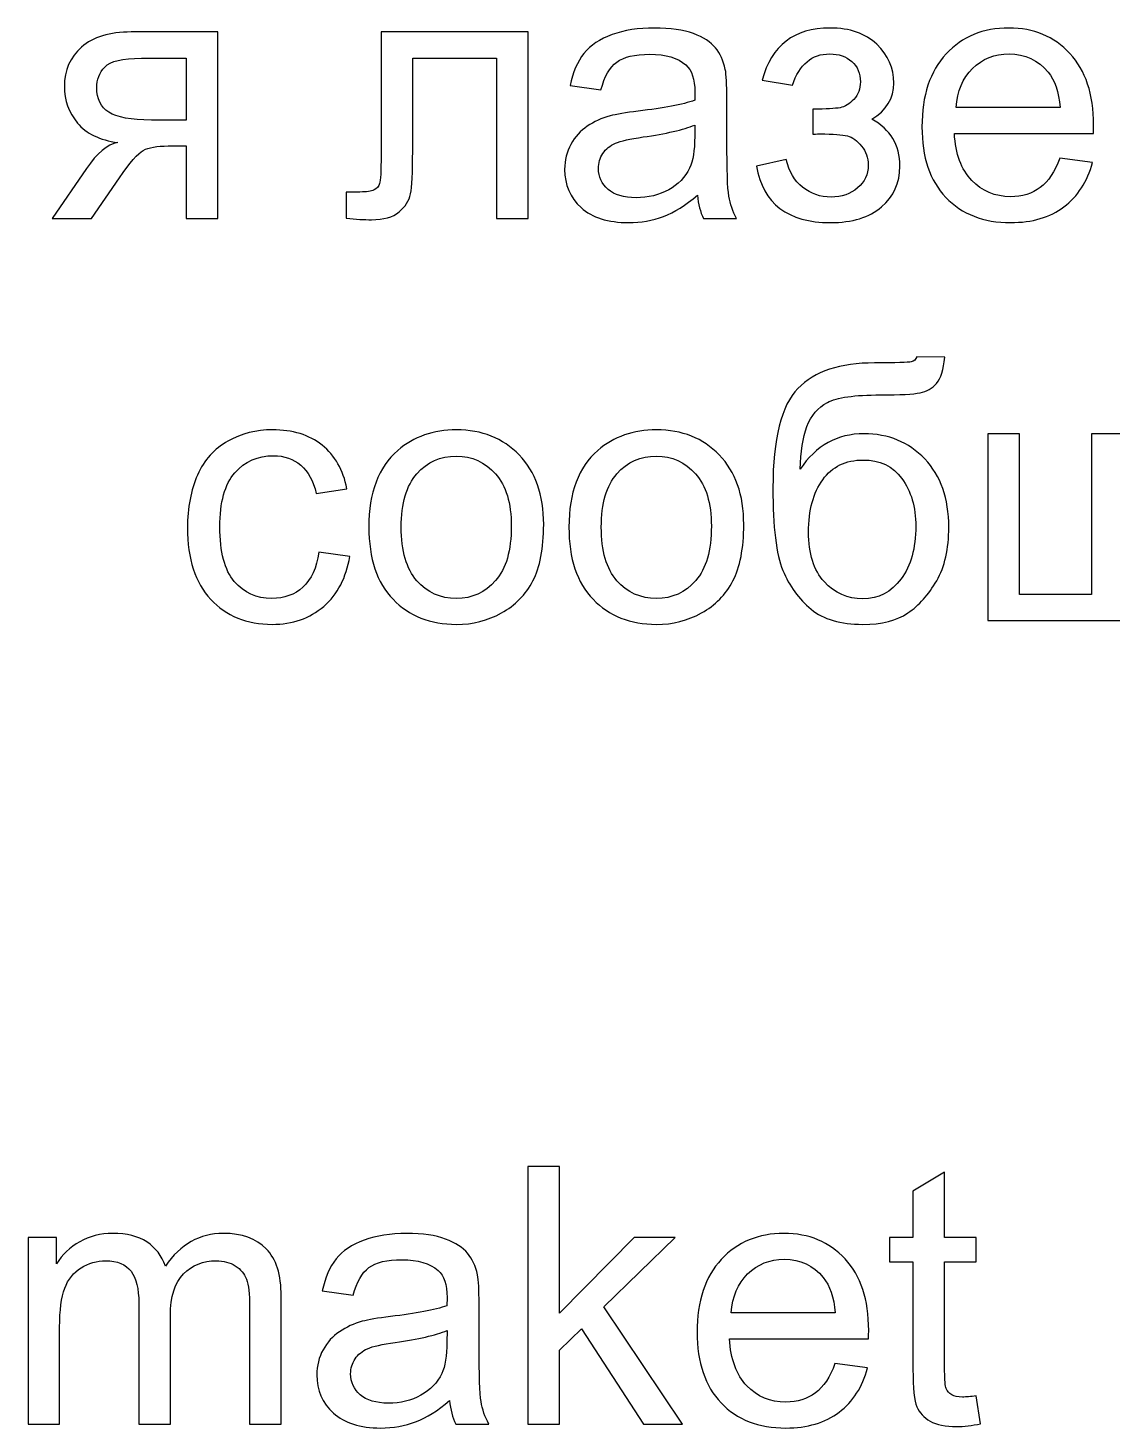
# Model space of a CAD drawing. Header units: centimetres. Extents: x 40 to 180, y 16 to 171.
# Drawn here: x 157.17 to 164.83, y 51.82 to 61.71 of the extents above; entities that cross this region are included whole.
import ezdxf

# ---------------------------------------------------------------- set-up
doc = ezdxf.new("R2010")
doc.units = ezdxf.units.CM
doc.header["$MEASUREMENT"] = 0
doc.layers.add('layer 1', color=7, linetype='Continuous')

msp = doc.modelspace()

# ---------------------------------------------------------------- linework, layer by layer
at = {"layer": 'layer 1', "color": 250}
for points, knots in [([(161.8943, 60.52475), (161.81133, 60.45405), (161.73132, 60.40452), (161.65469, 60.37531), (161.65469, 60.37531), (161.57807, 60.3461), (161.49594, 60.33171), (161.40789, 60.33171), (161.40789, 60.33171), (161.26311, 60.33171), (161.15177, 60.36685), (161.07388, 60.43754), (161.07388, 60.43754), (160.99599, 60.50782), (160.95704, 60.59799), (160.95704, 60.70763), (160.95704, 60.70763), (160.95704, 60.77198), (160.97186, 60.83082), (161.00107, 60.88416), (161.00107, 60.88416), (161.0307, 60.9375), (161.06922, 60.97983), (161.11664, 61.01201), (161.11664, 61.01201), (161.16447, 61.04418), (161.21781, 61.06873), (161.2775, 61.08524), (161.2775, 61.08524), (161.32153, 61.09667), (161.38799, 61.10768), (161.47647, 61.11869), (161.47647, 61.11869), (161.65681, 61.13985), (161.79016, 61.16568), (161.87525, 61.19531), (161.87525, 61.19531), (161.8761, 61.22579), (161.87652, 61.24526), (161.87652, 61.25331), (161.87652, 61.25331), (161.87652, 61.3439), (161.85535, 61.40782), (161.81302, 61.44508), (161.81302, 61.44508), (161.75587, 61.49545), (161.67078, 61.52043), (161.55817, 61.52043), (161.55817, 61.52043), (161.45276, 61.52043), (161.37487, 61.5018), (161.32492, 61.46497), (161.32492, 61.46497), (161.27454, 61.42814), (161.23771, 61.36295), (161.21358, 61.26897), (161.21358, 61.26897), (161.21358, 61.26897), (160.99514, 61.29945), (160.99514, 61.29945), (160.99514, 61.29945), (161.01504, 61.39301), (161.04763, 61.46878), (161.09335, 61.52636), (161.09335, 61.52636), (161.13907, 61.58393), (161.20511, 61.62796), (161.29147, 61.65928), (161.29147, 61.65928), (161.37741, 61.69019), (161.47774, 61.70585), (161.59119, 61.70585), (161.59119, 61.70585), (161.7038, 61.70585), (161.79566, 61.69273), (161.86636, 61.66606), (161.86636, 61.66606), (161.93663, 61.63939), (161.9887, 61.60637), (162.02172, 61.56615), (162.02172, 61.56615), (162.05474, 61.52593), (162.07803, 61.47513), (162.09157, 61.41375), (162.09157, 61.41375), (162.09877, 61.37565), (162.10258, 61.30707), (162.10258, 61.20843), (162.10258, 61.20843), (162.10258, 61.20843), (162.10258, 60.9121), (162.10258, 60.9121), (162.10258, 60.9121), (162.10258, 60.70509), (162.10724, 60.57428), (162.11655, 60.51882), (162.11655, 60.51882), (162.12544, 60.46337), (162.14407, 60.41045), (162.17116, 60.35965), (162.17116, 60.35965), (162.17116, 60.35965), (161.93748, 60.35965), (161.93748, 60.35965), (161.93748, 60.35965), (161.91504, 60.40664), (161.90065, 60.46167), (161.8943, 60.52475)], [0, 0, 0, 0, 0.0357143, 0.0357143, 0.0357143, 0.0357143, 0.0714286, 0.0714286, 0.0714286, 0.0714286, 0.1071429, 0.1071429, 0.1071429, 0.1071429, 0.1428571, 0.1428571, 0.1428571, 0.1428571, 0.1785714, 0.1785714, 0.1785714, 0.1785714, 0.2142857, 0.2142857, 0.2142857, 0.2142857, 0.25, 0.25, 0.25, 0.25, 0.2857143, 0.2857143, 0.2857143, 0.2857143, 0.3214286, 0.3214286, 0.3214286, 0.3214286, 0.3571429, 0.3571429, 0.3571429, 0.3571429, 0.3928571, 0.3928571, 0.3928571, 0.3928571, 0.4285714, 0.4285714, 0.4285714, 0.4285714, 0.4642857, 0.4642857, 0.4642857, 0.4642857, 0.5, 0.5, 0.5, 0.5, 0.5357143, 0.5357143, 0.5357143, 0.5357143, 0.5714286, 0.5714286, 0.5714286, 0.5714286, 0.6071429, 0.6071429, 0.6071429, 0.6071429, 0.6428571, 0.6428571, 0.6428571, 0.6428571, 0.6785714, 0.6785714, 0.6785714, 0.6785714, 0.7142857, 0.7142857, 0.7142857, 0.7142857, 0.75, 0.75, 0.75, 0.75, 0.7857143, 0.7857143, 0.7857143, 0.7857143, 0.8214286, 0.8214286, 0.8214286, 0.8214286, 0.8571429, 0.8571429, 0.8571429, 0.8571429, 0.8928571, 0.8928571, 0.8928571, 0.8928571, 0.9285714, 0.9285714, 0.9285714, 0.9285714, 1, 1, 1, 1]), ([(162.70964, 60.95655), (162.70964, 60.95655), (162.70964, 61.13181), (162.70964, 61.13181), (162.70964, 61.13181), (162.80362, 61.13266), (162.86797, 61.13647), (162.90183, 61.14282), (162.90183, 61.14282), (162.93612, 61.14959), (162.96872, 61.16906), (162.9992, 61.20208), (162.9992, 61.20208), (163.02968, 61.2351), (163.04492, 61.27617), (163.04492, 61.3257), (163.04492, 61.3257), (163.04492, 61.38539), (163.02502, 61.43365), (162.98481, 61.46921), (162.98481, 61.46921), (162.94459, 61.50519), (162.89294, 61.52297), (162.82902, 61.52297), (162.82902, 61.52297), (162.70329, 61.52297), (162.61524, 61.44931), (162.56486, 61.30199), (162.56486, 61.30199), (162.56486, 61.30199), (162.3515, 61.33755), (162.3515, 61.33755), (162.3515, 61.33755), (162.41754, 61.58308), (162.57756, 61.70585), (162.83071, 61.70585), (162.83071, 61.70585), (162.97126, 61.70585), (163.08133, 61.66775), (163.16134, 61.59113), (163.16134, 61.59113), (163.24135, 61.5145), (163.28114, 61.42306), (163.28114, 61.31681), (163.28114, 61.31681), (163.28114, 61.2097), (163.22907, 61.12419), (163.12535, 61.06111), (163.12535, 61.06111), (163.19182, 61.02555), (163.24135, 60.98026), (163.27479, 60.92522), (163.27479, 60.92522), (163.30781, 60.87019), (163.32432, 60.805), (163.32432, 60.72964), (163.32432, 60.72964), (163.32432, 60.61153), (163.28114, 60.51586), (163.1952, 60.4422), (163.1952, 60.4422), (163.10884, 60.36854), (162.98862, 60.33171), (162.83368, 60.33171), (162.83368, 60.33171), (162.53311, 60.33171), (162.3587, 60.46464), (162.31086, 60.73049), (162.31086, 60.73049), (162.31086, 60.73049), (162.52168, 60.77621), (162.52168, 60.77621), (162.52168, 60.77621), (162.54073, 60.69239), (162.57925, 60.6272), (162.63767, 60.58105), (162.63767, 60.58105), (162.69609, 60.53491), (162.76256, 60.51205), (162.83791, 60.51205), (162.83791, 60.51205), (162.91326, 60.51205), (162.97592, 60.53322), (163.02587, 60.57597), (163.02587, 60.57597), (163.07582, 60.61831), (163.1008, 60.67249), (163.1008, 60.73853), (163.1008, 60.73853), (163.1008, 60.78976), (163.08514, 60.83421), (163.05381, 60.87231), (163.05381, 60.87231), (163.02248, 60.91041), (162.98904, 60.93411), (162.95348, 60.94343), (162.95348, 60.94343), (162.91792, 60.95316), (162.85357, 60.95782), (162.76044, 60.95782), (162.76044, 60.95782), (162.75282, 60.95782), (162.73589, 60.9574), (162.70964, 60.95655)], [0, 0, 0, 0, 0.037037, 0.037037, 0.037037, 0.037037, 0.0740741, 0.0740741, 0.0740741, 0.0740741, 0.1111111, 0.1111111, 0.1111111, 0.1111111, 0.1481481, 0.1481481, 0.1481481, 0.1481481, 0.1851852, 0.1851852, 0.1851852, 0.1851852, 0.2222222, 0.2222222, 0.2222222, 0.2222222, 0.2592593, 0.2592593, 0.2592593, 0.2592593, 0.2962963, 0.2962963, 0.2962963, 0.2962963, 0.3333333, 0.3333333, 0.3333333, 0.3333333, 0.3703704, 0.3703704, 0.3703704, 0.3703704, 0.4074074, 0.4074074, 0.4074074, 0.4074074, 0.4444444, 0.4444444, 0.4444444, 0.4444444, 0.4814815, 0.4814815, 0.4814815, 0.4814815, 0.5185185, 0.5185185, 0.5185185, 0.5185185, 0.5555556, 0.5555556, 0.5555556, 0.5555556, 0.5925926, 0.5925926, 0.5925926, 0.5925926, 0.6296296, 0.6296296, 0.6296296, 0.6296296, 0.6666667, 0.6666667, 0.6666667, 0.6666667, 0.7037037, 0.7037037, 0.7037037, 0.7037037, 0.7407407, 0.7407407, 0.7407407, 0.7407407, 0.7777778, 0.7777778, 0.7777778, 0.7777778, 0.8148148, 0.8148148, 0.8148148, 0.8148148, 0.8518519, 0.8518519, 0.8518519, 0.8518519, 0.8888889, 0.8888889, 0.8888889, 0.8888889, 0.9259259, 0.9259259, 0.9259259, 0.9259259, 1, 1, 1, 1]), ([(164.45293, 60.78637), (164.45293, 60.78637), (164.68407, 60.75589), (164.68407, 60.75589), (164.68407, 60.75589), (164.64809, 60.62169), (164.58078, 60.51713), (164.48256, 60.44305), (164.48256, 60.44305), (164.38435, 60.36896), (164.25904, 60.33171), (164.10622, 60.33171), (164.10622, 60.33171), (163.91403, 60.33171), (163.76163, 60.39098), (163.64902, 60.50951), (163.64902, 60.50951), (163.53641, 60.62762), (163.48011, 60.79399), (163.48011, 61.00777), (163.48011, 61.00777), (163.48011, 61.22875), (163.53684, 61.40063), (163.65071, 61.52255), (163.65071, 61.52255), (163.76459, 61.64489), (163.91233, 61.70585), (164.09394, 61.70585), (164.09394, 61.70585), (164.26963, 61.70585), (164.41314, 61.64616), (164.52447, 61.52636), (164.52447, 61.52636), (164.63581, 61.40655), (164.69169, 61.23807), (164.69169, 61.0209), (164.69169, 61.0209), (164.69169, 61.00777), (164.69127, 60.98788), (164.69042, 60.96163), (164.69042, 60.96163), (164.69042, 60.96163), (163.70871, 60.96163), (163.70871, 60.96163), (163.70871, 60.96163), (163.71718, 60.81727), (163.75782, 60.70636), (163.83148, 60.62974), (163.83148, 60.62974), (163.90471, 60.55311), (163.99658, 60.51459), (164.10622, 60.51459), (164.10622, 60.51459), (164.18792, 60.51459), (164.25777, 60.53618), (164.31535, 60.57936), (164.31535, 60.57936), (164.37334, 60.62254), (164.41906, 60.69154), (164.45293, 60.78637)], [0, 0, 0, 0, 0.0625, 0.0625, 0.0625, 0.0625, 0.125, 0.125, 0.125, 0.125, 0.1875, 0.1875, 0.1875, 0.1875, 0.25, 0.25, 0.25, 0.25, 0.3125, 0.3125, 0.3125, 0.3125, 0.375, 0.375, 0.375, 0.375, 0.4375, 0.4375, 0.4375, 0.4375, 0.5, 0.5, 0.5, 0.5, 0.5625, 0.5625, 0.5625, 0.5625, 0.625, 0.625, 0.625, 0.625, 0.6875, 0.6875, 0.6875, 0.6875, 0.75, 0.75, 0.75, 0.75, 0.8125, 0.8125, 0.8125, 0.8125, 0.875, 0.875, 0.875, 0.875, 1, 1, 1, 1]), ([(158.5089, 61.67791), (158.5089, 61.67791), (158.5089, 60.35965), (158.5089, 60.35965), (158.5089, 60.35965), (158.5089, 60.35965), (158.28538, 60.35965), (158.28538, 60.35965), (158.28538, 60.35965), (158.28538, 60.35965), (158.28538, 60.87273), (158.28538, 60.87273), (158.28538, 60.87273), (158.28538, 60.87273), (158.15669, 60.87273), (158.15669, 60.87273), (158.15669, 60.87273), (158.07837, 60.87273), (158.01995, 60.86257), (157.98143, 60.84183), (157.98143, 60.84183), (157.9429, 60.82108), (157.8866, 60.75631), (157.81252, 60.64667), (157.81252, 60.64667), (157.81252, 60.64667), (157.61609, 60.35965), (157.61609, 60.35965), (157.61609, 60.35965), (157.61609, 60.35965), (157.33923, 60.35965), (157.33923, 60.35965), (157.33923, 60.35965), (157.33923, 60.35965), (157.58053, 60.71356), (157.58053, 60.71356), (157.58053, 60.71356), (157.65419, 60.82193), (157.72785, 60.88289), (157.80109, 60.89686), (157.80109, 60.89686), (157.67366, 60.91422), (157.57884, 60.96036), (157.51703, 61.03487), (157.51703, 61.03487), (157.45522, 61.10937), (157.42432, 61.19531), (157.42432, 61.29225), (157.42432, 61.29225), (157.42432, 61.40698), (157.46454, 61.49969), (157.54539, 61.57081), (157.54539, 61.57081), (157.62625, 61.64235), (157.74351, 61.67791), (157.89676, 61.67791), (157.89676, 61.67791), (157.89676, 61.67791), (158.5089, 61.67791), (158.5089, 61.67791)], [0, 0, 0, 0, 0.0625, 0.0625, 0.0625, 0.0625, 0.125, 0.125, 0.125, 0.125, 0.1875, 0.1875, 0.1875, 0.1875, 0.25, 0.25, 0.25, 0.25, 0.3125, 0.3125, 0.3125, 0.3125, 0.375, 0.375, 0.375, 0.375, 0.4375, 0.4375, 0.4375, 0.4375, 0.5, 0.5, 0.5, 0.5, 0.5625, 0.5625, 0.5625, 0.5625, 0.625, 0.625, 0.625, 0.625, 0.6875, 0.6875, 0.6875, 0.6875, 0.75, 0.75, 0.75, 0.75, 0.8125, 0.8125, 0.8125, 0.8125, 0.875, 0.875, 0.875, 0.875, 1, 1, 1, 1]), ([(159.66037, 61.67791), (159.66037, 61.67791), (160.69923, 61.67791), (160.69923, 61.67791), (160.69923, 61.67791), (160.69923, 61.67791), (160.69923, 60.36092), (160.69923, 60.36092), (160.69923, 60.36092), (160.69923, 60.36092), (160.47571, 60.36092), (160.47571, 60.36092), (160.47571, 60.36092), (160.47571, 60.36092), (160.47571, 61.49249), (160.47571, 61.49249), (160.47571, 61.49249), (160.47571, 61.49249), (159.88389, 61.49249), (159.88389, 61.49249), (159.88389, 61.49249), (159.88389, 61.49249), (159.88389, 60.83675), (159.88389, 60.83675), (159.88389, 60.83675), (159.88389, 60.68392), (159.87881, 60.58317), (159.86907, 60.53406), (159.86907, 60.53406), (159.85891, 60.48538), (159.83182, 60.44305), (159.78737, 60.40664), (159.78737, 60.40664), (159.7425, 60.37023), (159.67815, 60.35203), (159.59391, 60.35203), (159.59391, 60.35203), (159.54184, 60.35203), (159.48172, 60.35542), (159.41399, 60.36177), (159.41399, 60.36177), (159.41399, 60.36177), (159.41399, 60.54761), (159.41399, 60.54761), (159.41399, 60.54761), (159.41399, 60.54761), (159.51178, 60.54761), (159.51178, 60.54761), (159.51178, 60.54761), (159.55792, 60.54761), (159.59094, 60.55227), (159.61084, 60.562), (159.61084, 60.562), (159.63074, 60.57132), (159.64386, 60.58656), (159.65063, 60.6073), (159.65063, 60.6073), (159.65698, 60.62804), (159.66037, 60.69535), (159.66037, 60.80923), (159.66037, 60.80923), (159.66037, 60.80923), (159.66037, 61.67791), (159.66037, 61.67791)], [0, 0, 0, 0, 0.0588235, 0.0588235, 0.0588235, 0.0588235, 0.1176471, 0.1176471, 0.1176471, 0.1176471, 0.1764706, 0.1764706, 0.1764706, 0.1764706, 0.2352941, 0.2352941, 0.2352941, 0.2352941, 0.2941176, 0.2941176, 0.2941176, 0.2941176, 0.3529412, 0.3529412, 0.3529412, 0.3529412, 0.4117647, 0.4117647, 0.4117647, 0.4117647, 0.4705882, 0.4705882, 0.4705882, 0.4705882, 0.5294118, 0.5294118, 0.5294118, 0.5294118, 0.5882353, 0.5882353, 0.5882353, 0.5882353, 0.6470588, 0.6470588, 0.6470588, 0.6470588, 0.7058824, 0.7058824, 0.7058824, 0.7058824, 0.7647059, 0.7647059, 0.7647059, 0.7647059, 0.8235294, 0.8235294, 0.8235294, 0.8235294, 0.8823529, 0.8823529, 0.8823529, 0.8823529, 1, 1, 1, 1]), ([(163.72141, 61.14451), (163.72141, 61.14451), (164.45547, 61.14451), (164.45547, 61.14451), (164.45547, 61.14451), (164.44573, 61.25542), (164.41737, 61.3384), (164.37123, 61.39385), (164.37123, 61.39385), (164.30053, 61.47979), (164.20824, 61.52297), (164.09521, 61.52297), (164.09521, 61.52297), (163.99277, 61.52297), (163.90683, 61.48868), (163.83698, 61.4201), (163.83698, 61.4201), (163.76755, 61.35152), (163.72903, 61.25966), (163.72141, 61.14451)], [0, 0, 0, 0, 0.1666667, 0.1666667, 0.1666667, 0.1666667, 0.3333333, 0.3333333, 0.3333333, 0.3333333, 0.5, 0.5, 0.5, 0.5, 0.6666667, 0.6666667, 0.6666667, 0.6666667, 1, 1, 1, 1]), ([(158.28538, 61.49249), (158.28538, 61.49249), (157.96788, 61.49249), (157.96788, 61.49249), (157.96788, 61.49249), (157.83495, 61.49249), (157.74902, 61.47175), (157.71049, 61.43026), (157.71049, 61.43026), (157.67197, 61.38877), (157.65292, 61.34009), (157.65292, 61.28463), (157.65292, 61.28463), (157.65292, 61.20589), (157.68128, 61.1479), (157.73801, 61.11107), (157.73801, 61.11107), (157.79431, 61.07424), (157.89464, 61.05561), (158.03858, 61.05561), (158.03858, 61.05561), (158.03858, 61.05561), (158.28538, 61.05561), (158.28538, 61.05561), (158.28538, 61.05561), (158.28538, 61.05561), (158.28538, 61.49249), (158.28538, 61.49249)], [0, 0, 0, 0, 0.125, 0.125, 0.125, 0.125, 0.25, 0.25, 0.25, 0.25, 0.375, 0.375, 0.375, 0.375, 0.5, 0.5, 0.5, 0.5, 0.625, 0.625, 0.625, 0.625, 0.75, 0.75, 0.75, 0.75, 1, 1, 1, 1]), ([(161.87652, 61.02005), (161.79524, 60.98703), (161.67332, 60.95909), (161.51076, 60.93623), (161.51076, 60.93623), (161.41847, 60.92311), (161.35328, 60.90829), (161.31518, 60.89178), (161.31518, 60.89178), (161.27708, 60.87527), (161.24787, 60.85114), (161.22713, 60.81981), (161.22713, 60.81981), (161.20638, 60.78806), (161.1958, 60.75293), (161.1958, 60.71398), (161.1958, 60.71398), (161.1958, 60.65514), (161.21824, 60.60561), (161.26353, 60.56624), (161.26353, 60.56624), (161.30883, 60.52687), (161.37487, 60.50697), (161.46165, 60.50697), (161.46165, 60.50697), (161.54759, 60.50697), (161.62421, 60.5256), (161.69152, 60.56327), (161.69152, 60.56327), (161.75841, 60.60053), (161.80794, 60.65175), (161.83927, 60.71652), (161.83927, 60.71652), (161.8634, 60.7669), (161.87525, 60.84098), (161.87525, 60.93877), (161.87525, 60.93877), (161.87525, 60.93877), (161.87652, 61.02005), (161.87652, 61.02005)], [0, 0, 0, 0, 0.0909091, 0.0909091, 0.0909091, 0.0909091, 0.1818182, 0.1818182, 0.1818182, 0.1818182, 0.2727273, 0.2727273, 0.2727273, 0.2727273, 0.3636364, 0.3636364, 0.3636364, 0.3636364, 0.4545455, 0.4545455, 0.4545455, 0.4545455, 0.5454545, 0.5454545, 0.5454545, 0.5454545, 0.6363636, 0.6363636, 0.6363636, 0.6363636, 0.7272727, 0.7272727, 0.7272727, 0.7272727, 0.8181818, 0.8181818, 0.8181818, 0.8181818, 1, 1, 1, 1]), ([(163.44367, 59.38386), (163.44367, 59.38386), (163.64179, 59.38132), (163.64179, 59.38132), (163.64179, 59.38132), (163.6329, 59.29284), (163.613, 59.23104), (163.58295, 59.19632), (163.58295, 59.19632), (163.55289, 59.16161), (163.51437, 59.1396), (163.46695, 59.12944), (163.46695, 59.12944), (163.41954, 59.1197), (163.32641, 59.11462), (163.18798, 59.11462), (163.18798, 59.11462), (163.00425, 59.11462), (162.87894, 59.09684), (162.81206, 59.06128), (162.81206, 59.06128), (162.74559, 59.02572), (162.69733, 58.96899), (162.66812, 58.8911), (162.66812, 58.8911), (162.63891, 58.81278), (162.62283, 58.71245), (162.61944, 58.58926), (162.61944, 58.58926), (162.67574, 58.67308), (162.74136, 58.73574), (162.81671, 58.77765), (162.81671, 58.77765), (162.89164, 58.81956), (162.97673, 58.8403), (163.07071, 58.8403), (163.07071, 58.8403), (163.24343, 58.8403), (163.38652, 58.78103), (163.49997, 58.6625), (163.49997, 58.6625), (163.613, 58.54397), (163.66973, 58.38352), (163.66973, 58.18075), (163.66973, 58.18075), (163.66973, 58.02708), (163.64137, 57.90092), (163.58422, 57.80271), (163.58422, 57.80271), (163.52707, 57.7045), (163.45933, 57.6283), (163.38102, 57.57453), (163.38102, 57.57453), (163.30312, 57.52077), (163.19644, 57.4941), (163.06182, 57.4941), (163.06182, 57.4941), (162.90519, 57.4941), (162.78369, 57.52966), (162.69691, 57.6012), (162.69691, 57.6012), (162.61013, 57.67275), (162.54366, 57.76419), (162.4971, 57.87552), (162.4971, 57.87552), (162.45095, 57.98686), (162.42767, 58.18117), (162.42767, 58.45761), (162.42767, 58.45761), (162.42767, 58.80516), (162.48651, 59.03927), (162.60378, 59.15992), (162.60378, 59.15992), (162.72104, 59.28057), (162.9018, 59.34068), (163.14564, 59.34068), (163.14564, 59.34068), (163.29762, 59.34068), (163.38356, 59.34322), (163.4043, 59.3483), (163.4043, 59.3483), (163.42462, 59.35338), (163.43774, 59.36523), (163.44367, 59.38386)], [0, 0, 0, 0, 0.0454545, 0.0454545, 0.0454545, 0.0454545, 0.0909091, 0.0909091, 0.0909091, 0.0909091, 0.1363636, 0.1363636, 0.1363636, 0.1363636, 0.1818182, 0.1818182, 0.1818182, 0.1818182, 0.2272727, 0.2272727, 0.2272727, 0.2272727, 0.2727273, 0.2727273, 0.2727273, 0.2727273, 0.3181818, 0.3181818, 0.3181818, 0.3181818, 0.3636364, 0.3636364, 0.3636364, 0.3636364, 0.4090909, 0.4090909, 0.4090909, 0.4090909, 0.4545455, 0.4545455, 0.4545455, 0.4545455, 0.5, 0.5, 0.5, 0.5, 0.5454545, 0.5454545, 0.5454545, 0.5454545, 0.5909091, 0.5909091, 0.5909091, 0.5909091, 0.6363636, 0.6363636, 0.6363636, 0.6363636, 0.6818182, 0.6818182, 0.6818182, 0.6818182, 0.7272727, 0.7272727, 0.7272727, 0.7272727, 0.7727273, 0.7727273, 0.7727273, 0.7727273, 0.8181818, 0.8181818, 0.8181818, 0.8181818, 0.8636364, 0.8636364, 0.8636364, 0.8636364, 0.9090909, 0.9090909, 0.9090909, 0.9090909, 1, 1, 1, 1]), ([(159.22093, 58.00464), (159.22093, 58.00464), (159.43937, 57.97416), (159.43937, 57.97416), (159.43937, 57.97416), (159.41524, 57.82388), (159.35428, 57.70661), (159.25564, 57.62152), (159.25564, 57.62152), (159.15701, 57.53643), (159.03551, 57.4941), (158.892, 57.4941), (158.892, 57.4941), (158.71208, 57.4941), (158.5673, 57.55294), (158.45808, 57.67063), (158.45808, 57.67063), (158.34844, 57.78832), (158.29383, 57.9568), (158.29383, 58.17609), (158.29383, 58.17609), (158.29383, 58.31833), (158.31754, 58.44237), (158.36453, 58.54905), (158.36453, 58.54905), (158.41152, 58.6553), (158.48306, 58.73531), (158.57958, 58.78823), (158.57958, 58.78823), (158.67568, 58.84157), (158.78024, 58.86824), (158.89369, 58.86824), (158.89369, 58.86824), (159.03636, 58.86824), (159.15362, 58.83226), (159.24421, 58.75987), (159.24421, 58.75987), (159.33523, 58.68748), (159.39365, 58.58461), (159.41905, 58.45168), (159.41905, 58.45168), (159.41905, 58.45168), (159.20315, 58.41866), (159.20315, 58.41866), (159.20315, 58.41866), (159.18241, 58.50714), (159.146, 58.5736), (159.09308, 58.61847), (159.09308, 58.61847), (159.04059, 58.66292), (158.97709, 58.68536), (158.90258, 58.68536), (158.90258, 58.68536), (158.78998, 58.68536), (158.69854, 58.64514), (158.62784, 58.56471), (158.62784, 58.56471), (158.55757, 58.48385), (158.52243, 58.35685), (158.52243, 58.18244), (158.52243, 58.18244), (158.52243, 58.00549), (158.5563, 57.87722), (158.62403, 57.79721), (158.62403, 57.79721), (158.69219, 57.7172), (158.78066, 57.67698), (158.88946, 57.67698), (158.88946, 57.67698), (158.97751, 57.67698), (159.05075, 57.70365), (159.10917, 57.75741), (159.10917, 57.75741), (159.16801, 57.81075), (159.20527, 57.8933), (159.22093, 58.00464)], [0, 0, 0, 0, 0.05, 0.05, 0.05, 0.05, 0.1, 0.1, 0.1, 0.1, 0.15, 0.15, 0.15, 0.15, 0.2, 0.2, 0.2, 0.2, 0.25, 0.25, 0.25, 0.25, 0.3, 0.3, 0.3, 0.3, 0.35, 0.35, 0.35, 0.35, 0.4, 0.4, 0.4, 0.4, 0.45, 0.45, 0.45, 0.45, 0.5, 0.5, 0.5, 0.5, 0.55, 0.55, 0.55, 0.55, 0.6, 0.6, 0.6, 0.6, 0.65, 0.65, 0.65, 0.65, 0.7, 0.7, 0.7, 0.7, 0.75, 0.75, 0.75, 0.75, 0.8, 0.8, 0.8, 0.8, 0.85, 0.85, 0.85, 0.85, 0.9, 0.9, 0.9, 0.9, 1, 1, 1, 1]), ([(159.57441, 58.18117), (159.57441, 58.42459), (159.64214, 58.60493), (159.77803, 58.72219), (159.77803, 58.72219), (159.89106, 58.81956), (160.02949, 58.86824), (160.19248, 58.86824), (160.19248, 58.86824), (160.37324, 58.86824), (160.52141, 58.80897), (160.63655, 58.69044), (160.63655, 58.69044), (160.75128, 58.57233), (160.80885, 58.4085), (160.80885, 58.1998), (160.80885, 58.1998), (160.80885, 58.03046), (160.78345, 57.89754), (160.73265, 57.80059), (160.73265, 57.80059), (160.68185, 57.70365), (160.60777, 57.6283), (160.5104, 57.57453), (160.5104, 57.57453), (160.41346, 57.52077), (160.3072, 57.4941), (160.19248, 57.4941), (160.19248, 57.4941), (160.0079, 57.4941), (159.85889, 57.55294), (159.74501, 57.67105), (159.74501, 57.67105), (159.63114, 57.78916), (159.57441, 57.95934), (159.57441, 58.18117)], [0, 0, 0, 0, 0.1, 0.1, 0.1, 0.1, 0.2, 0.2, 0.2, 0.2, 0.3, 0.3, 0.3, 0.3, 0.4, 0.4, 0.4, 0.4, 0.5, 0.5, 0.5, 0.5, 0.6, 0.6, 0.6, 0.6, 0.7, 0.7, 0.7, 0.7, 0.8, 0.8, 0.8, 0.8, 1, 1, 1, 1]), ([(160.98707, 58.18117), (160.98707, 58.42459), (161.0548, 58.60493), (161.19069, 58.72219), (161.19069, 58.72219), (161.30372, 58.81956), (161.44215, 58.86824), (161.60514, 58.86824), (161.60514, 58.86824), (161.7859, 58.86824), (161.93407, 58.80897), (162.04921, 58.69044), (162.04921, 58.69044), (162.16394, 58.57233), (162.22151, 58.4085), (162.22151, 58.1998), (162.22151, 58.1998), (162.22151, 58.03046), (162.19611, 57.89754), (162.14531, 57.80059), (162.14531, 57.80059), (162.09451, 57.70365), (162.02043, 57.6283), (161.92306, 57.57453), (161.92306, 57.57453), (161.82612, 57.52077), (161.71986, 57.4941), (161.60514, 57.4941), (161.60514, 57.4941), (161.42056, 57.4941), (161.27155, 57.55294), (161.15767, 57.67105), (161.15767, 57.67105), (161.0438, 57.78916), (160.98707, 57.95934), (160.98707, 58.18117)], [0, 0, 0, 0, 0.1, 0.1, 0.1, 0.1, 0.2, 0.2, 0.2, 0.2, 0.3, 0.3, 0.3, 0.3, 0.4, 0.4, 0.4, 0.4, 0.5, 0.5, 0.5, 0.5, 0.6, 0.6, 0.6, 0.6, 0.7, 0.7, 0.7, 0.7, 0.8, 0.8, 0.8, 0.8, 1, 1, 1, 1]), ([(163.94617, 58.8403), (163.94617, 58.8403), (164.16969, 58.8403), (164.16969, 58.8403), (164.16969, 58.8403), (164.16969, 58.8403), (164.16969, 57.70492), (164.16969, 57.70492), (164.16969, 57.70492), (164.16969, 57.70492), (164.67769, 57.70492), (164.67769, 57.70492), (164.67769, 57.70492), (164.67769, 57.70492), (164.67769, 58.8403), (164.67769, 58.8403), (164.67769, 58.8403), (164.67769, 58.8403), (164.90121, 58.8403), (164.90121, 58.8403), (164.90121, 58.8403), (164.90121, 58.8403), (164.90121, 57.70492), (164.90121, 57.70492), (164.90121, 57.70492), (164.90121, 57.70492), (165.40921, 57.70492), (165.40921, 57.70492), (165.40921, 57.70492), (165.40921, 57.70492), (165.40921, 58.8403), (165.40921, 58.8403), (165.40921, 58.8403), (165.40921, 58.8403), (165.63273, 58.8403), (165.63273, 58.8403), (165.63273, 58.8403), (165.63273, 58.8403), (165.63273, 57.70492), (165.63273, 57.70492), (165.63273, 57.70492), (165.63273, 57.70492), (165.78005, 57.70492), (165.78005, 57.70492), (165.78005, 57.70492), (165.78005, 57.70492), (165.78005, 57.14866), (165.78005, 57.14866), (165.78005, 57.14866), (165.78005, 57.14866), (165.59463, 57.14866), (165.59463, 57.14866), (165.59463, 57.14866), (165.59463, 57.14866), (165.59463, 57.52204), (165.59463, 57.52204), (165.59463, 57.52204), (165.59463, 57.52204), (163.94617, 57.52204), (163.94617, 57.52204), (163.94617, 57.52204), (163.94617, 57.52204), (163.94617, 58.8403), (163.94617, 58.8403)], [0, 0, 0, 0, 0.0588235, 0.0588235, 0.0588235, 0.0588235, 0.1176471, 0.1176471, 0.1176471, 0.1176471, 0.1764706, 0.1764706, 0.1764706, 0.1764706, 0.2352941, 0.2352941, 0.2352941, 0.2352941, 0.2941176, 0.2941176, 0.2941176, 0.2941176, 0.3529412, 0.3529412, 0.3529412, 0.3529412, 0.4117647, 0.4117647, 0.4117647, 0.4117647, 0.4705882, 0.4705882, 0.4705882, 0.4705882, 0.5294118, 0.5294118, 0.5294118, 0.5294118, 0.5882353, 0.5882353, 0.5882353, 0.5882353, 0.6470588, 0.6470588, 0.6470588, 0.6470588, 0.7058824, 0.7058824, 0.7058824, 0.7058824, 0.7647059, 0.7647059, 0.7647059, 0.7647059, 0.8235294, 0.8235294, 0.8235294, 0.8235294, 0.8823529, 0.8823529, 0.8823529, 0.8823529, 1, 1, 1, 1]), ([(159.80301, 58.18075), (159.80301, 58.01226), (159.83984, 57.88611), (159.9135, 57.80271), (159.9135, 57.80271), (159.98758, 57.71889), (160.08029, 57.67698), (160.19248, 57.67698), (160.19248, 57.67698), (160.30339, 57.67698), (160.39568, 57.71889), (160.46976, 57.80313), (160.46976, 57.80313), (160.54342, 57.88738), (160.58025, 58.01565), (160.58025, 58.18794), (160.58025, 58.18794), (160.58025, 58.3505), (160.543, 58.47369), (160.46891, 58.55709), (160.46891, 58.55709), (160.39483, 58.64091), (160.30254, 58.68282), (160.19248, 58.68282), (160.19248, 58.68282), (160.08029, 58.68282), (159.98758, 58.64133), (159.9135, 58.55794), (159.9135, 58.55794), (159.83984, 58.47454), (159.80301, 58.34881), (159.80301, 58.18075)], [0, 0, 0, 0, 0.1111111, 0.1111111, 0.1111111, 0.1111111, 0.2222222, 0.2222222, 0.2222222, 0.2222222, 0.3333333, 0.3333333, 0.3333333, 0.3333333, 0.4444444, 0.4444444, 0.4444444, 0.4444444, 0.5555556, 0.5555556, 0.5555556, 0.5555556, 0.6666667, 0.6666667, 0.6666667, 0.6666667, 0.7777778, 0.7777778, 0.7777778, 0.7777778, 1, 1, 1, 1]), ([(161.21567, 58.18075), (161.21567, 58.01226), (161.2525, 57.88611), (161.32616, 57.80271), (161.32616, 57.80271), (161.40024, 57.71889), (161.49295, 57.67698), (161.60514, 57.67698), (161.60514, 57.67698), (161.71605, 57.67698), (161.80834, 57.71889), (161.88242, 57.80313), (161.88242, 57.80313), (161.95608, 57.88738), (161.99291, 58.01565), (161.99291, 58.18794), (161.99291, 58.18794), (161.99291, 58.3505), (161.95566, 58.47369), (161.88157, 58.55709), (161.88157, 58.55709), (161.80749, 58.64091), (161.7152, 58.68282), (161.60514, 58.68282), (161.60514, 58.68282), (161.49295, 58.68282), (161.40024, 58.64133), (161.32616, 58.55794), (161.32616, 58.55794), (161.2525, 58.47454), (161.21567, 58.34881), (161.21567, 58.18075)], [0, 0, 0, 0, 0.1111111, 0.1111111, 0.1111111, 0.1111111, 0.2222222, 0.2222222, 0.2222222, 0.2222222, 0.3333333, 0.3333333, 0.3333333, 0.3333333, 0.4444444, 0.4444444, 0.4444444, 0.4444444, 0.5555556, 0.5555556, 0.5555556, 0.5555556, 0.6666667, 0.6666667, 0.6666667, 0.6666667, 0.7777778, 0.7777778, 0.7777778, 0.7777778, 1, 1, 1, 1]), ([(163.43605, 58.1871), (163.43605, 58.32383), (163.40345, 58.43602), (163.33868, 58.52365), (163.33868, 58.52365), (163.27391, 58.61128), (163.18247, 58.65488), (163.06436, 58.65488), (163.06436, 58.65488), (162.94117, 58.65488), (162.84635, 58.60874), (162.77946, 58.51603), (162.77946, 58.51603), (162.71257, 58.42374), (162.67913, 58.30055), (162.67913, 58.14603), (162.67913, 58.14603), (162.67913, 57.99363), (162.71596, 57.87679), (162.79004, 57.79594), (162.79004, 57.79594), (162.8637, 57.71508), (162.95514, 57.67444), (163.06309, 57.67444), (163.06309, 57.67444), (163.17401, 57.67444), (163.26375, 57.72143), (163.33276, 57.81499), (163.33276, 57.81499), (163.40176, 57.90854), (163.43605, 58.03258), (163.43605, 58.1871)], [0, 0, 0, 0, 0.1111111, 0.1111111, 0.1111111, 0.1111111, 0.2222222, 0.2222222, 0.2222222, 0.2222222, 0.3333333, 0.3333333, 0.3333333, 0.3333333, 0.4444444, 0.4444444, 0.4444444, 0.4444444, 0.5555556, 0.5555556, 0.5555556, 0.5555556, 0.6666667, 0.6666667, 0.6666667, 0.6666667, 0.7777778, 0.7777778, 0.7777778, 0.7777778, 1, 1, 1, 1])]:
    msp.add_open_spline(points, degree=3, knots=knots, dxfattribs=at)
at = {"layer": 'layer 1', "color": 155}
for points, knots in [([(160.69689, 51.84682), (160.69689, 51.84682), (160.69689, 53.66546), (160.69689, 53.66546), (160.69689, 53.66546), (160.69689, 53.66546), (160.92041, 53.66546), (160.92041, 53.66546), (160.92041, 53.66546), (160.92041, 53.66546), (160.92041, 52.62956), (160.92041, 52.62956), (160.92041, 52.62956), (160.92041, 52.62956), (161.44873, 53.16508), (161.44873, 53.16508), (161.44873, 53.16508), (161.44873, 53.16508), (161.73744, 53.16508), (161.73744, 53.16508), (161.73744, 53.16508), (161.73744, 53.16508), (161.23452, 52.67528), (161.23452, 52.67528), (161.23452, 52.67528), (161.23452, 52.67528), (161.78824, 51.84682), (161.78824, 51.84682), (161.78824, 51.84682), (161.78824, 51.84682), (161.51307, 51.84682), (161.51307, 51.84682), (161.51307, 51.84682), (161.51307, 51.84682), (161.07535, 52.52034), (161.07535, 52.52034), (161.07535, 52.52034), (161.07535, 52.52034), (160.92041, 52.36964), (160.92041, 52.36964), (160.92041, 52.36964), (160.92041, 52.36964), (160.92041, 51.84682), (160.92041, 51.84682), (160.92041, 51.84682), (160.92041, 51.84682), (160.69689, 51.84682), (160.69689, 51.84682)], [0, 0, 0, 0, 0.0769231, 0.0769231, 0.0769231, 0.0769231, 0.1538462, 0.1538462, 0.1538462, 0.1538462, 0.2307692, 0.2307692, 0.2307692, 0.2307692, 0.3076923, 0.3076923, 0.3076923, 0.3076923, 0.3846154, 0.3846154, 0.3846154, 0.3846154, 0.4615385, 0.4615385, 0.4615385, 0.4615385, 0.5384615, 0.5384615, 0.5384615, 0.5384615, 0.6153846, 0.6153846, 0.6153846, 0.6153846, 0.6923077, 0.6923077, 0.6923077, 0.6923077, 0.7692308, 0.7692308, 0.7692308, 0.7692308, 0.8461538, 0.8461538, 0.8461538, 0.8461538, 1, 1, 1, 1]), ([(163.86384, 52.04621), (163.86384, 52.04621), (163.89432, 51.84894), (163.89432, 51.84894), (163.89432, 51.84894), (163.83167, 51.83581), (163.77536, 51.82904), (163.72626, 51.82904), (163.72626, 51.82904), (163.6454, 51.82904), (163.58275, 51.84174), (163.53787, 51.86756), (163.53787, 51.86756), (163.49342, 51.89339), (163.4621, 51.92683), (163.44389, 51.96874), (163.44389, 51.96874), (163.42569, 52.01065), (163.4168, 52.0987), (163.4168, 52.2329), (163.4168, 52.2329), (163.4168, 52.2329), (163.4168, 52.99236), (163.4168, 52.99236), (163.4168, 52.99236), (163.4168, 52.99236), (163.2517, 52.99236), (163.2517, 52.99236), (163.2517, 52.99236), (163.2517, 52.99236), (163.2517, 53.16508), (163.2517, 53.16508), (163.2517, 53.16508), (163.2517, 53.16508), (163.4168, 53.16508), (163.4168, 53.16508), (163.4168, 53.16508), (163.4168, 53.16508), (163.4168, 53.49105), (163.4168, 53.49105), (163.4168, 53.49105), (163.4168, 53.49105), (163.64032, 53.62524), (163.64032, 53.62524), (163.64032, 53.62524), (163.64032, 53.62524), (163.64032, 53.16508), (163.64032, 53.16508), (163.64032, 53.16508), (163.64032, 53.16508), (163.86384, 53.16508), (163.86384, 53.16508), (163.86384, 53.16508), (163.86384, 53.16508), (163.86384, 52.99236), (163.86384, 52.99236), (163.86384, 52.99236), (163.86384, 52.99236), (163.64032, 52.99236), (163.64032, 52.99236), (163.64032, 52.99236), (163.64032, 52.99236), (163.64032, 52.2202), (163.64032, 52.2202), (163.64032, 52.2202), (163.64032, 52.15628), (163.64413, 52.11521), (163.65217, 52.09701), (163.65217, 52.09701), (163.65979, 52.07881), (163.67249, 52.06441), (163.69027, 52.05341), (163.69027, 52.05341), (163.70805, 52.04282), (163.73345, 52.03732), (163.76647, 52.03732), (163.76647, 52.03732), (163.79103, 52.03732), (163.82362, 52.04028), (163.86384, 52.04621)], [0, 0, 0, 0, 0.047619, 0.047619, 0.047619, 0.047619, 0.0952381, 0.0952381, 0.0952381, 0.0952381, 0.1428571, 0.1428571, 0.1428571, 0.1428571, 0.1904762, 0.1904762, 0.1904762, 0.1904762, 0.2380952, 0.2380952, 0.2380952, 0.2380952, 0.2857143, 0.2857143, 0.2857143, 0.2857143, 0.3333333, 0.3333333, 0.3333333, 0.3333333, 0.3809524, 0.3809524, 0.3809524, 0.3809524, 0.4285714, 0.4285714, 0.4285714, 0.4285714, 0.4761905, 0.4761905, 0.4761905, 0.4761905, 0.5238095, 0.5238095, 0.5238095, 0.5238095, 0.5714286, 0.5714286, 0.5714286, 0.5714286, 0.6190476, 0.6190476, 0.6190476, 0.6190476, 0.6666667, 0.6666667, 0.6666667, 0.6666667, 0.7142857, 0.7142857, 0.7142857, 0.7142857, 0.7619048, 0.7619048, 0.7619048, 0.7619048, 0.8095238, 0.8095238, 0.8095238, 0.8095238, 0.8571429, 0.8571429, 0.8571429, 0.8571429, 0.9047619, 0.9047619, 0.9047619, 0.9047619, 1, 1, 1, 1]), ([(157.16756, 51.84682), (157.16756, 51.84682), (157.16756, 53.16508), (157.16756, 53.16508), (157.16756, 53.16508), (157.16756, 53.16508), (157.36822, 53.16508), (157.36822, 53.16508), (157.36822, 53.16508), (157.36822, 53.16508), (157.36822, 52.97881), (157.36822, 52.97881), (157.36822, 52.97881), (157.40928, 53.04316), (157.46432, 53.09523), (157.5329, 53.13418), (157.5329, 53.13418), (157.60148, 53.17355), (157.67937, 53.19302), (157.767, 53.19302), (157.767, 53.19302), (157.86437, 53.19302), (157.94438, 53.1727), (158.00661, 53.13248), (158.00661, 53.13248), (158.06884, 53.09184), (158.11286, 53.03554), (158.13826, 52.96273), (158.13826, 52.96273), (158.24325, 53.1164), (158.37914, 53.19302), (158.54678, 53.19302), (158.54678, 53.19302), (158.67801, 53.19302), (158.77919, 53.15704), (158.84946, 53.08465), (158.84946, 53.08465), (158.92016, 53.01226), (158.95572, 52.90092), (158.95572, 52.75064), (158.95572, 52.75064), (158.95572, 52.75064), (158.95572, 51.84682), (158.95572, 51.84682), (158.95572, 51.84682), (158.95572, 51.84682), (158.7322, 51.84682), (158.7322, 51.84682), (158.7322, 51.84682), (158.7322, 51.84682), (158.7322, 52.67655), (158.7322, 52.67655), (158.7322, 52.67655), (158.7322, 52.76545), (158.72458, 52.8298), (158.71019, 52.86917), (158.71019, 52.86917), (158.69579, 52.90854), (158.66955, 52.93987), (158.63102, 52.964), (158.63102, 52.964), (158.59292, 52.98813), (158.54805, 52.99998), (158.49683, 52.99998), (158.49683, 52.99998), (158.40369, 52.99998), (158.32665, 52.96908), (158.26526, 52.90769), (158.26526, 52.90769), (158.20388, 52.84589), (158.1734, 52.74725), (158.1734, 52.61178), (158.1734, 52.61178), (158.1734, 52.61178), (158.1734, 51.84682), (158.1734, 51.84682), (158.1734, 51.84682), (158.1734, 51.84682), (157.94988, 51.84682), (157.94988, 51.84682), (157.94988, 51.84682), (157.94988, 51.84682), (157.94988, 52.70238), (157.94988, 52.70238), (157.94988, 52.70238), (157.94988, 52.80144), (157.93168, 52.87594), (157.89527, 52.92547), (157.89527, 52.92547), (157.85886, 52.975), (157.79917, 52.99998), (157.71662, 52.99998), (157.71662, 52.99998), (157.65397, 52.99998), (157.59597, 52.98347), (157.54263, 52.95045), (157.54263, 52.95045), (157.48929, 52.91743), (157.45077, 52.86917), (157.42664, 52.80525), (157.42664, 52.80525), (157.40293, 52.74175), (157.39108, 52.64988), (157.39108, 52.53008), (157.39108, 52.53008), (157.39108, 52.53008), (157.39108, 51.84682), (157.39108, 51.84682), (157.39108, 51.84682), (157.39108, 51.84682), (157.16756, 51.84682), (157.16756, 51.84682)], [0, 0, 0, 0, 0.0344828, 0.0344828, 0.0344828, 0.0344828, 0.0689655, 0.0689655, 0.0689655, 0.0689655, 0.1034483, 0.1034483, 0.1034483, 0.1034483, 0.137931, 0.137931, 0.137931, 0.137931, 0.1724138, 0.1724138, 0.1724138, 0.1724138, 0.2068966, 0.2068966, 0.2068966, 0.2068966, 0.2413793, 0.2413793, 0.2413793, 0.2413793, 0.2758621, 0.2758621, 0.2758621, 0.2758621, 0.3103448, 0.3103448, 0.3103448, 0.3103448, 0.3448276, 0.3448276, 0.3448276, 0.3448276, 0.3793103, 0.3793103, 0.3793103, 0.3793103, 0.4137931, 0.4137931, 0.4137931, 0.4137931, 0.4482759, 0.4482759, 0.4482759, 0.4482759, 0.4827586, 0.4827586, 0.4827586, 0.4827586, 0.5172414, 0.5172414, 0.5172414, 0.5172414, 0.5517241, 0.5517241, 0.5517241, 0.5517241, 0.5862069, 0.5862069, 0.5862069, 0.5862069, 0.6206897, 0.6206897, 0.6206897, 0.6206897, 0.6551724, 0.6551724, 0.6551724, 0.6551724, 0.6896552, 0.6896552, 0.6896552, 0.6896552, 0.7241379, 0.7241379, 0.7241379, 0.7241379, 0.7586207, 0.7586207, 0.7586207, 0.7586207, 0.7931034, 0.7931034, 0.7931034, 0.7931034, 0.8275862, 0.8275862, 0.8275862, 0.8275862, 0.862069, 0.862069, 0.862069, 0.862069, 0.8965517, 0.8965517, 0.8965517, 0.8965517, 0.9310345, 0.9310345, 0.9310345, 0.9310345, 1, 1, 1, 1]), ([(160.14444, 52.01192), (160.06147, 51.94122), (159.98146, 51.89169), (159.90483, 51.86248), (159.90483, 51.86248), (159.82821, 51.83327), (159.74608, 51.81888), (159.65803, 51.81888), (159.65803, 51.81888), (159.51325, 51.81888), (159.40191, 51.85402), (159.32402, 51.92471), (159.32402, 51.92471), (159.24613, 51.99499), (159.20718, 52.08516), (159.20718, 52.1948), (159.20718, 52.1948), (159.20718, 52.25915), (159.222, 52.31799), (159.25121, 52.37133), (159.25121, 52.37133), (159.28084, 52.42467), (159.31936, 52.467), (159.36678, 52.49918), (159.36678, 52.49918), (159.41461, 52.53135), (159.46795, 52.5559), (159.52764, 52.57241), (159.52764, 52.57241), (159.57167, 52.58384), (159.63813, 52.59485), (159.72661, 52.60586), (159.72661, 52.60586), (159.90695, 52.62702), (160.0403, 52.65285), (160.12539, 52.68248), (160.12539, 52.68248), (160.12624, 52.71296), (160.12666, 52.73243), (160.12666, 52.74048), (160.12666, 52.74048), (160.12666, 52.83107), (160.10549, 52.89499), (160.06316, 52.93225), (160.06316, 52.93225), (160.00601, 52.98262), (159.92092, 53.0076), (159.80831, 53.0076), (159.80831, 53.0076), (159.7029, 53.0076), (159.62501, 52.98897), (159.57506, 52.95214), (159.57506, 52.95214), (159.52468, 52.91531), (159.48785, 52.85012), (159.46372, 52.75614), (159.46372, 52.75614), (159.46372, 52.75614), (159.24528, 52.78662), (159.24528, 52.78662), (159.24528, 52.78662), (159.26518, 52.88018), (159.29777, 52.95595), (159.34349, 53.01353), (159.34349, 53.01353), (159.38921, 53.0711), (159.45525, 53.11513), (159.54161, 53.14645), (159.54161, 53.14645), (159.62755, 53.17736), (159.72788, 53.19302), (159.84133, 53.19302), (159.84133, 53.19302), (159.95394, 53.19302), (160.0458, 53.1799), (160.1165, 53.15323), (160.1165, 53.15323), (160.18677, 53.12656), (160.23884, 53.09354), (160.27186, 53.05332), (160.27186, 53.05332), (160.30488, 53.0131), (160.32817, 52.9623), (160.34171, 52.90092), (160.34171, 52.90092), (160.34891, 52.86282), (160.35272, 52.79424), (160.35272, 52.6956), (160.35272, 52.6956), (160.35272, 52.6956), (160.35272, 52.39927), (160.35272, 52.39927), (160.35272, 52.39927), (160.35272, 52.19226), (160.35738, 52.06145), (160.36669, 52.00599), (160.36669, 52.00599), (160.37558, 51.95054), (160.39421, 51.89762), (160.4213, 51.84682), (160.4213, 51.84682), (160.4213, 51.84682), (160.18762, 51.84682), (160.18762, 51.84682), (160.18762, 51.84682), (160.16518, 51.89381), (160.15079, 51.94884), (160.14444, 52.01192)], [0, 0, 0, 0, 0.0357143, 0.0357143, 0.0357143, 0.0357143, 0.0714286, 0.0714286, 0.0714286, 0.0714286, 0.1071429, 0.1071429, 0.1071429, 0.1071429, 0.1428571, 0.1428571, 0.1428571, 0.1428571, 0.1785714, 0.1785714, 0.1785714, 0.1785714, 0.2142857, 0.2142857, 0.2142857, 0.2142857, 0.25, 0.25, 0.25, 0.25, 0.2857143, 0.2857143, 0.2857143, 0.2857143, 0.3214286, 0.3214286, 0.3214286, 0.3214286, 0.3571429, 0.3571429, 0.3571429, 0.3571429, 0.3928571, 0.3928571, 0.3928571, 0.3928571, 0.4285714, 0.4285714, 0.4285714, 0.4285714, 0.4642857, 0.4642857, 0.4642857, 0.4642857, 0.5, 0.5, 0.5, 0.5, 0.5357143, 0.5357143, 0.5357143, 0.5357143, 0.5714286, 0.5714286, 0.5714286, 0.5714286, 0.6071429, 0.6071429, 0.6071429, 0.6071429, 0.6428571, 0.6428571, 0.6428571, 0.6428571, 0.6785714, 0.6785714, 0.6785714, 0.6785714, 0.7142857, 0.7142857, 0.7142857, 0.7142857, 0.75, 0.75, 0.75, 0.75, 0.7857143, 0.7857143, 0.7857143, 0.7857143, 0.8214286, 0.8214286, 0.8214286, 0.8214286, 0.8571429, 0.8571429, 0.8571429, 0.8571429, 0.8928571, 0.8928571, 0.8928571, 0.8928571, 0.9285714, 0.9285714, 0.9285714, 0.9285714, 1, 1, 1, 1]), ([(162.8652, 52.27354), (162.8652, 52.27354), (163.09634, 52.24306), (163.09634, 52.24306), (163.09634, 52.24306), (163.06036, 52.10886), (162.99305, 52.0043), (162.89483, 51.93022), (162.89483, 51.93022), (162.79662, 51.85613), (162.67131, 51.81888), (162.51849, 51.81888), (162.51849, 51.81888), (162.3263, 51.81888), (162.1739, 51.87815), (162.06129, 51.99668), (162.06129, 51.99668), (161.94868, 52.11479), (161.89238, 52.28116), (161.89238, 52.49494), (161.89238, 52.49494), (161.89238, 52.71592), (161.94911, 52.8878), (162.06298, 53.00972), (162.06298, 53.00972), (162.17686, 53.13206), (162.3246, 53.19302), (162.50621, 53.19302), (162.50621, 53.19302), (162.6819, 53.19302), (162.82541, 53.13333), (162.93674, 53.01353), (162.93674, 53.01353), (163.04808, 52.89372), (163.10396, 52.72524), (163.10396, 52.50807), (163.10396, 52.50807), (163.10396, 52.49494), (163.10354, 52.47505), (163.10269, 52.4488), (163.10269, 52.4488), (163.10269, 52.4488), (162.12098, 52.4488), (162.12098, 52.4488), (162.12098, 52.4488), (162.12945, 52.30444), (162.17009, 52.19353), (162.24375, 52.11691), (162.24375, 52.11691), (162.31698, 52.04028), (162.40885, 52.00176), (162.51849, 52.00176), (162.51849, 52.00176), (162.60019, 52.00176), (162.67004, 52.02335), (162.72762, 52.06653), (162.72762, 52.06653), (162.78561, 52.10971), (162.83133, 52.17871), (162.8652, 52.27354)], [0, 0, 0, 0, 0.0625, 0.0625, 0.0625, 0.0625, 0.125, 0.125, 0.125, 0.125, 0.1875, 0.1875, 0.1875, 0.1875, 0.25, 0.25, 0.25, 0.25, 0.3125, 0.3125, 0.3125, 0.3125, 0.375, 0.375, 0.375, 0.375, 0.4375, 0.4375, 0.4375, 0.4375, 0.5, 0.5, 0.5, 0.5, 0.5625, 0.5625, 0.5625, 0.5625, 0.625, 0.625, 0.625, 0.625, 0.6875, 0.6875, 0.6875, 0.6875, 0.75, 0.75, 0.75, 0.75, 0.8125, 0.8125, 0.8125, 0.8125, 0.875, 0.875, 0.875, 0.875, 1, 1, 1, 1]), ([(162.13368, 52.63168), (162.13368, 52.63168), (162.86774, 52.63168), (162.86774, 52.63168), (162.86774, 52.63168), (162.858, 52.74259), (162.82964, 52.82557), (162.7835, 52.88102), (162.7835, 52.88102), (162.7128, 52.96696), (162.62051, 53.01014), (162.50748, 53.01014), (162.50748, 53.01014), (162.40504, 53.01014), (162.3191, 52.97585), (162.24925, 52.90727), (162.24925, 52.90727), (162.17982, 52.83869), (162.1413, 52.74683), (162.13368, 52.63168)], [0, 0, 0, 0, 0.1666667, 0.1666667, 0.1666667, 0.1666667, 0.3333333, 0.3333333, 0.3333333, 0.3333333, 0.5, 0.5, 0.5, 0.5, 0.6666667, 0.6666667, 0.6666667, 0.6666667, 1, 1, 1, 1]), ([(160.12666, 52.50722), (160.04538, 52.4742), (159.92346, 52.44626), (159.7609, 52.4234), (159.7609, 52.4234), (159.66861, 52.41028), (159.60342, 52.39546), (159.56532, 52.37895), (159.56532, 52.37895), (159.52722, 52.36244), (159.49801, 52.33831), (159.47727, 52.30698), (159.47727, 52.30698), (159.45652, 52.27523), (159.44594, 52.2401), (159.44594, 52.20115), (159.44594, 52.20115), (159.44594, 52.14231), (159.46838, 52.09278), (159.51367, 52.05341), (159.51367, 52.05341), (159.55897, 52.01404), (159.62501, 51.99414), (159.71179, 51.99414), (159.71179, 51.99414), (159.79773, 51.99414), (159.87435, 52.01277), (159.94166, 52.05044), (159.94166, 52.05044), (160.00855, 52.0877), (160.05808, 52.13892), (160.08941, 52.20369), (160.08941, 52.20369), (160.11354, 52.25407), (160.12539, 52.32815), (160.12539, 52.42594), (160.12539, 52.42594), (160.12539, 52.42594), (160.12666, 52.50722), (160.12666, 52.50722)], [0, 0, 0, 0, 0.0909091, 0.0909091, 0.0909091, 0.0909091, 0.1818182, 0.1818182, 0.1818182, 0.1818182, 0.2727273, 0.2727273, 0.2727273, 0.2727273, 0.3636364, 0.3636364, 0.3636364, 0.3636364, 0.4545455, 0.4545455, 0.4545455, 0.4545455, 0.5454545, 0.5454545, 0.5454545, 0.5454545, 0.6363636, 0.6363636, 0.6363636, 0.6363636, 0.7272727, 0.7272727, 0.7272727, 0.7272727, 0.8181818, 0.8181818, 0.8181818, 0.8181818, 1, 1, 1, 1])]:
    msp.add_open_spline(points, degree=3, knots=knots, dxfattribs=at)

doc.saveas('drawing.dxf')
